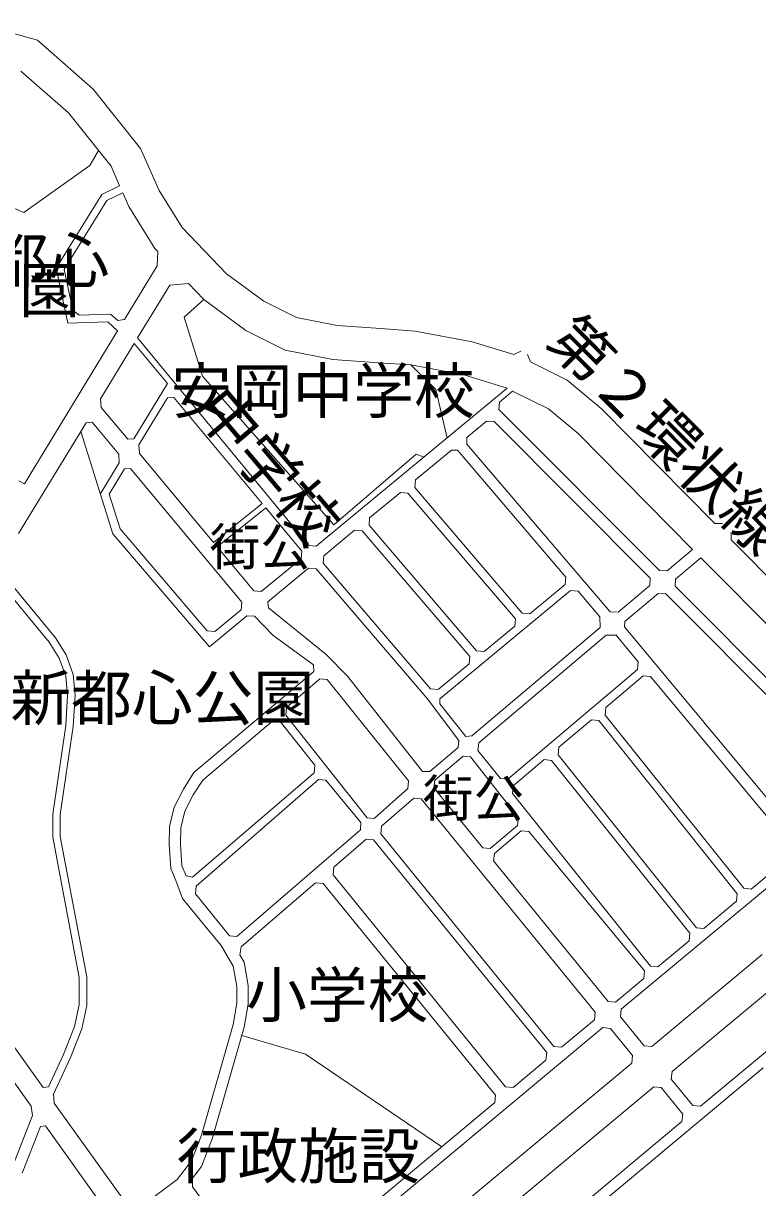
# Model space of a CAD drawing. Units: millimetres on the paper, enlarged 500 times, with parts at other scales. Extents: x -287378 to 159522, y -165011 to 67197.
# Drawn here: x 63787 to 81919, y -128439 to -99698 of the extents above; entities that cross this region are included whole.
import ezdxf
from ezdxf.enums import TextEntityAlignment as Align

# ---------------------------------------------------------------- set-up
doc = ezdxf.new("R2010")
doc.units = ezdxf.units.MM
doc.header["$LTSCALE"] = 500
doc.layers.add('5-1__ﾞﾘｯﾄﾞ_y', color=7, linetype='Continuous', lineweight=9)
doc.styles.add('ＭＳ ゴシック', font='')
doc.styles.get('ＭＳ ゴシック').set_extended_font_data('MS Gothic')

msp = doc.modelspace()

# ---------------------------------------------------------------- linework, layer by layer
at = {"layer": '5-1__ﾞﾘｯﾄﾞ_y'}
for p, q in [((62650.5, -99698.2), (64141.1, -100118.1)), ((63727.5, -100878.2), (64901.3, -101911.8)), ((64901.3, -101911.8), (65952.4, -103225.7)), ((66680.6, -102785.2), (67138.2, -103828.6)), ((65952.4, -103225.7), (66165.4, -103711.3)), ((65852.8, -104072.2), (66240.8, -103883.2)), ((66240.8, -103883.2), (66390.4, -104224.3)), ((67138.2, -103828.6), (67707.5, -104736.4)), ((63321.9, -104165.1), (63801.4, -104370.2)), ((65852.8, -104072.2), (64796.5, -105774.8)), ((66390.4, -104224.3), (67038.6, -105257.9)), ((67707.5, -104736.4), (68805.9, -105882.5)), ((67038.6, -105257.9), (67106.1, -105328.4)), ((67089.3, -105686.5), (67106.1, -105328.4)), ((64597.6, -105739.8), (64882.9, -107099.2)), ((67089.3, -105686.5), (66283.9, -107010.2)), ((64796.5, -105774.8), (65007.1, -106778.1)), ((68805.9, -105882.5), (69722.6, -106555.8)), ((67404.6, -106159.6), (66610.6, -107464.5)), ((67404.6, -106159.6), (67868.5, -106123.9)), ((67868.5, -106123.9), (68247.4, -106519.2)), ((68247.4, -106519.2), (67756.9, -106952.8)), ((68247.4, -106519.2), (69281.1, -107278.3)), ((65165.2, -106902.1), (65007.1, -106778.1)), ((65165.2, -106902.1), (65942.4, -106875.7)), ((65942.4, -106875.7), (66118.3, -107034.4)), ((64882.9, -107099.2), (65873.1, -107065.7)), ((65873.1, -107065.7), (66116.5, -107285.4)), ((66118.3, -107034.4), (66283.9, -107010.2)), ((67756.9, -106952.8), (68212.4, -108406.9)), ((71539.2, -107160.8), (72612.5, -107235.4)), ((66116.5, -107285.4), (63818.1, -111062.8)), ((66610.6, -107464.5), (70834.1, -112588.1)), ((69281.1, -107278.3), (70252.2, -107763.9)), ((72612.5, -107235.4), (73463, -107293.5)), ((73463, -107293.5), (74866.7, -107558.4)), ((66526, -107603.6), (65696.3, -108967.3)), ((67347.7, -108591.3), (66526, -107603.6)), ((70252.2, -107763.9), (71426.8, -107998.8)), ((74866.7, -107558.4), (75896.9, -107874.7)), ((71426.8, -107998.8), (72554.5, -108077.1)), ((75896.9, -107874.7), (76066.9, -107789.8)), ((76235.1, -107873.2), (76308.2, -108055)), ((76308.2, -108055), (77217.5, -108506.1)), ((72554.5, -108077.1), (73355.7, -108131.9)), ((73355.7, -108131.9), (74664, -108378.8)), ((73355.7, -108131.9), (73973.2, -108738.8)), ((67347.7, -108591.3), (66518, -109955)), ((68212.4, -108406.9), (71453.4, -112081.5)), ((74664, -108378.8), (75736.3, -108708.1)), ((77217.5, -108506.1), (78057.5, -109204.6)), ((68137.7, -109317.1), (68631.3, -108881.8)), ((75736.3, -108708.1), (71018.7, -112605.8)), ((73973.2, -108738.8), (74250, -109936.1)), ((75540, -109050.4), (75868.7, -108778.9)), ((75868.7, -108778.9), (76754, -109218.1)), ((65712, -109180.3), (65696.3, -108967.3)), ((66365.8, -109966.3), (65712, -109180.3)), ((67349.6, -108944.1), (66643, -110105.4)), ((67349.6, -108944.1), (67501.7, -108932.9)), ((69680.5, -111552.2), (67501.7, -108932.9)), ((75531.5, -109227), (75540, -109050.4)), ((75531.5, -109227), (79491.6, -113203.9)), ((76754, -109218.1), (77486.4, -109827)), ((65336.3, -109558.8), (63671.5, -112295)), ((65997.6, -112298.5), (65204.1, -109776.3)), ((65488.5, -109547.6), (65336.3, -109558.8)), ((66142.3, -110333.6), (65488.5, -109547.6)), ((75222.2, -109520.6), (74734.1, -109923.8)), ((75222.2, -109520.6), (75416, -109530)), ((75416, -109530), (79265.1, -113395.4)), ((66365.8, -109966.3), (66518, -109955)), ((77486.4, -109827), (80309.4, -112683.7)), ((66158, -110546.6), (66142.3, -110333.6)), ((66658.7, -110318.4), (66643, -110105.4)), ((68485.6, -112514.5), (66658.7, -110318.4)), ((74360.3, -110232.7), (73467.6, -110970.2)), ((74360.3, -110232.7), (74506.2, -110234.9)), ((77183.7, -113365.9), (74506.2, -110234.9)), ((66158, -110546.6), (65688.9, -111317.5)), ((66283.1, -110696.9), (65904.5, -111319.2)), ((66283.1, -110696.9), (66435.2, -110685.7)), ((69184, -113990.2), (66435.2, -110685.7)), ((63679.8, -110991), (63818.1, -111062.8)), ((73451.8, -111153.6), (73467.6, -110970.2)), ((76105.5, -114256.7), (73451.8, -111153.6)), ((65904.5, -111319.2), (66174.7, -112178.2)), ((73096.9, -111276.5), (72338.2, -111903.4)), ((73096.9, -111276.5), (73283.4, -111292.7)), ((75937.2, -114395.8), (73283.4, -111292.7)), ((68485.6, -112514.5), (69680.5, -111552.2)), ((68576.3, -112623.6), (69771.2, -111661.3)), ((69771.2, -111661.3), (70661.1, -112731)), ((72322.3, -112086.8), (72338.2, -111903.4)), ((74976, -115189.9), (72322.3, -112086.8)), ((68382.5, -115087.4), (65997.6, -112298.5)), ((68328.7, -114696.9), (66174.7, -112178.2)), ((71967.5, -112209.7), (71202.9, -112841.4)), ((71967.5, -112209.7), (72153.9, -112225.9)), ((74807.7, -115329), (72153.9, -112225.9)), ((81261, -112259.2), (81260.3, -112444.8)), ((68576.3, -112623.6), (69478.5, -113708.2)), ((71018.7, -112605.8), (70834.1, -112588.1)), ((85580.6, -116797), (81260.3, -112444.8)), ((69663.6, -113725.5), (70643.9, -112915.5)), ((70661.1, -112731), (70643.9, -112915.5)), ((71187, -113024.8), (71202.9, -112841.4)), ((79684.5, -113212.1), (80309.4, -112683.7)), ((79888, -113416.7), (80516.8, -112893.5)), ((80516.8, -112893.5), (85273.9, -117685.6)), ((70832.2, -113147.7), (69823.6, -113981)), ((70832.2, -113147.7), (71018.7, -113163.8)), ((71018.7, -113163.8), (73757.7, -116366.7)), ((73840.8, -116127.9), (71187, -113024.8)), ((79684.5, -113212.1), (79491.6, -113203.9)), ((63304.9, -113316.2), (64579.8, -114867.7)), ((77167.8, -113549.2), (77183.7, -113365.9)), ((79257.5, -113573.1), (79265.1, -113395.4)), ((79888, -113416.7), (79879.7, -113593.7)), ((63266.8, -113565.1), (64427.5, -114977.7)), ((69663.6, -113725.5), (69478.5, -113708.2)), ((74074.1, -116371.3), (77298.5, -113702)), ((77167.8, -113549.2), (76292, -114272.9)), ((77298.5, -113702), (77484.9, -113718.1)), ((78024.7, -114349.3), (77484.9, -113718.1)), ((78474.9, -114234.8), (79257.5, -113573.1)), ((78634.7, -114459.7), (79458.1, -113774.5)), ((79458.1, -113774.5), (79651.6, -113783.5)), ((79651.6, -113783.5), (83764.1, -117913.3)), ((79879.7, -113593.7), (84189.7, -117921.8)), ((69168.2, -114173.6), (69184, -113990.2)), ((69823.6, -113981), (69837, -114127.5)), ((69305.8, -114324.6), (68382.5, -115087.4)), ((69168.2, -114173.6), (68515.2, -114713.1)), ((69305.8, -114324.6), (69498.5, -114335)), ((69498.5, -114335), (69951.2, -114799.9)), ((76105.5, -114256.7), (76292, -114272.9)), ((78024.7, -114349.3), (78030.2, -114610.8)), ((78447.1, -114233.5), (78276.2, -114225.4)), ((74863.2, -117288.5), (78030.2, -114610.8)), ((75921.3, -114579.1), (75162.5, -115206.1)), ((75921.3, -114579.1), (75937.2, -114395.8)), ((78634.7, -114459.7), (78632.4, -114599.2)), ((78632.4, -114599.2), (82920, -119752.3)), ((68328.7, -114696.9), (68515.2, -114713.1)), ((69951.2, -114799.9), (70954.4, -115534.6)), ((75031.3, -117462.2), (78175.6, -114803.6)), ((78175.6, -114803.6), (78425.5, -114803.6)), ((78425.5, -114803.6), (78971.1, -115459.4)), ((64427.5, -114977.7), (64675.9, -115370.9)), ((74976, -115189.9), (75162.5, -115206.1)), ((64675.9, -115370.9), (64837.4, -115815.2)), ((70960, -115696.8), (70954.4, -115534.6)), ((74791.8, -115512.3), (74027.2, -116144)), ((74791.8, -115512.3), (74807.7, -115329)), ((78954.9, -115645.1), (78971.1, -115459.4)), ((64837.4, -115815.2), (64878.3, -116285.6)), ((65022.1, -115774.3), (65066.3, -116282.9)), ((70960, -115696.8), (68001.2, -118191.4)), ((75747.3, -118357), (78954.9, -115645.1)), ((78172.5, -116584.6), (79090.7, -115808.3)), ((71289.1, -115896.4), (73294.8, -118397.9)), ((64878.3, -116285.6), (64835.4, -117032.2)), ((65066.3, -116282.9), (65022.1, -117051.3)), ((73757.7, -116366.7), (74537.8, -117404.6)), ((73840.8, -116127.9), (74027.2, -116144)), ((74072.5, -116497.5), (74074.1, -116371.3)), ((70269.1, -116777.3), (70287, -116588.5)), ((78154.3, -116771.8), (78172.5, -116584.6)), ((69948.6, -116917.4), (68215.6, -118378.5)), ((69948.6, -116917.4), (70130.6, -116935.6)), ((70982.4, -118008), (70130.6, -116935.6)), ((72273, -119310.3), (70269.1, -116777.3)), ((77010.2, -117567.3), (77811.2, -116890)), ((77993.5, -116907.8), (77811.2, -116890)), ((77993.5, -116907.8), (81415, -121183.5)), ((78154.3, -116771.8), (81576.8, -121048.7)), ((64835.4, -117032.2), (64513.9, -119215.7)), ((65022.1, -117051.3), (64701.4, -119229.4)), ((74523.5, -117575.7), (74537.8, -117404.6)), ((75031.3, -117462.2), (75013.1, -117649.4)), ((73825.9, -118165.6), (74523.5, -117575.7)), ((73943.7, -118381.7), (74650.7, -117783.9)), ((74650.7, -117783.9), (74831.7, -117802.7)), ((74831.7, -117802.7), (76009.4, -119311.6)), ((77010.2, -117567.3), (76991.9, -117754.5)), ((76991.9, -117754.5), (80407.2, -122022.5)), ((70964.5, -118196.3), (70982.4, -118008)), ((75880, -118522.8), (76648.9, -117872.8)), ((76831.1, -117890.5), (76648.9, -117872.8)), ((76831.1, -117890.5), (80245.4, -122157.2)), ((68001.2, -118191.4), (67740.1, -118603.8)), ((67962.2, -120776.2), (70964.5, -118196.3)), ((68215.6, -118378.5), (67984.3, -118743.7)), ((71074.7, -118367.3), (68055.7, -120996.4)), ((71257.7, -118382), (71074.7, -118367.3)), ((72124.3, -119421.9), (71257.7, -118382)), ((73294.8, -118397.9), (73279, -118587.7)), ((73943.7, -118381.7), (73926.4, -118568.2)), ((67740.1, -118603.8), (67511.6, -119047.3)), ((73279, -118587.7), (72452.3, -119325.8)), ((73926.4, -118568.2), (75131.9, -120047.2)), ((75880, -118522.8), (75861.8, -118710.1)), ((67984.3, -118743.7), (67777.4, -119145.4)), ((72627.3, -119515.7), (73429.7, -118824.4)), ((73429.7, -118824.4), (73612.1, -118840.5)), ((73612.1, -118840.5), (77904.1, -124106.6)), ((75861.8, -118710.1), (79270.1, -122969.3)), ((64513.9, -119215.7), (64513.9, -119788.6)), ((67511.6, -119047.3), (67399.8, -119522.5)), ((67777.4, -119145.4), (67680, -119559.3)), ((67399.8, -119522.5), (67386.3, -119966.3)), ((67680, -119559.3), (67667.9, -119961)), ((72108.9, -119608.4), (72124.3, -119421.9)), ((72452.3, -119325.8), (72273, -119310.3)), ((72627.3, -119515.7), (72610.8, -119703.1)), ((75315.4, -120064.6), (75989.6, -119499.4)), ((75989.6, -119499.4), (76009.4, -119311.6)), ((64513.9, -119788.6), (65166.3, -123254.8)), ((69057.6, -122236.9), (72108.9, -119608.4)), ((71450.1, -120529.7), (72250.7, -119840.1)), ((72433, -119856.2), (72250.7, -119840.1)), ((72610.8, -119703.1), (76888.8, -124951.9)), ((67386.3, -119966.3), (67427.1, -120564)), ((67667.9, -119961), (67704.4, -120496.6)), ((72433, -119856.2), (76708.6, -125102)), ((75315.4, -120064.6), (75131.9, -120047.2)), ((75416.7, -120189), (75399.1, -120375)), ((75399.1, -120375), (78223.6, -123840.6)), ((78548.9, -124031.9), (82886.2, -120420.6)), ((81759.7, -121067.2), (82767.9, -120227.8)), ((67427.1, -120564), (67552.4, -120853.2)), ((71433.6, -120717.1), (71450.1, -120529.7)), ((67552.4, -120853.2), (67719.8, -121302.4)), ((68055.7, -120996.4), (68039.2, -121184.7)), ((69167.3, -122496.1), (71004.5, -120913.6)), ((71004.5, -120913.6), (71186.8, -120929.7)), ((71186.8, -120929.7), (75445, -126154.1)), ((71433.6, -120717.1), (75695.2, -125945.8)), ((68039.2, -121184.7), (68875.7, -122220.4)), ((81415, -121183.5), (81396.1, -121369.9)), ((81759.7, -121067.2), (81576.8, -121048.7)), ((68239.4, -121932.7), (67719.8, -121302.4)), ((80590.1, -122041), (81396.1, -121369.9)), ((68670.6, -122460.6), (68239.4, -121932.7)), ((80590.1, -122041), (80407.2, -122022.5)), ((68875.7, -122220.4), (69057.6, -122236.9)), ((79453, -122987.8), (80226.6, -122343.7)), ((80245.4, -122157.2), (80226.6, -122343.7)), ((69167.3, -122496.1), (69134.3, -122695)), ((69237.5, -122870.7), (69134.3, -122695)), ((79301.3, -124955), (82032.5, -122681)), ((79804.2, -125572), (83316.3, -122647.8)), ((69338.9, -123450.6), (69237.5, -122870.7)), ((79453, -122987.8), (79270.1, -122969.3)), ((80503.1, -126429.6), (84941.6, -122734.1)), ((65166.3, -123254.8), (65166.3, -123925.2)), ((78407.4, -123858.3), (79107.9, -123275.1)), ((69057.6, -123884.1), (69057.6, -123475)), ((69338.9, -123907.4), (69338.9, -123450.6)), ((62628.6, -123668.4), (64275, -125964.3)), ((78223.6, -123840.6), (78407.4, -123858.3)), ((62219.8, -123964.4), (63984.2, -126424.8)), ((65166.3, -123925.2), (65051.9, -124463.1)), ((68969.2, -124414.8), (69057.6, -123884.1)), ((69243.9, -124477), (69338.9, -123907.4)), ((77886.2, -124292.3), (77904.1, -124106.6)), ((78548.9, -124031.9), (78531, -124217.6)), ((68184.2, -127142.9), (68969.2, -124414.8)), ((77886.2, -124292.3), (77072.6, -124969.7)), ((78531, -124217.6), (79117.5, -124937.3)), ((65051.9, -124463.1), (64783.3, -125150.6)), ((65232.2, -124517.1), (64955.7, -125224.7)), ((68451, -127232.6), (69243.9, -124477)), ((72873.9, -128837.3), (78097.6, -124488.1)), ((78097.6, -124488.1), (78281.4, -124505.8)), ((78281.4, -124505.8), (78828.9, -125177.6)), ((76888.8, -124951.9), (77072.6, -124969.7)), ((79301.3, -124955), (79117.5, -124937.3)), ((64532.4, -126126.7), (64955.7, -125224.7)), ((76690.7, -125287.7), (75879, -125963.5)), ((76690.7, -125287.7), (76708.6, -125102)), ((78828.9, -125177.6), (78810.9, -125363.3)), ((73584, -129715.3), (78810.9, -125363.3)), ((76891.7, -129782.3), (82055, -125483.3)), ((79804.2, -125572), (79786.2, -125757.8)), ((79786.2, -125757.8), (80319.3, -126411.8)), ((64532.4, -126126.7), (64553.1, -126352.1)), ((74084.6, -130334.2), (79350.5, -125949.8)), ((75445, -126154.1), (75427, -126339.8)), ((75695.2, -125945.8), (75879, -125963.5)), ((79534.3, -125967.5), (79350.5, -125949.8)), ((79534.3, -125967.5), (80067.4, -126621.6)), ((64012.9, -126653.7), (63984.2, -126424.8)), ((64553.1, -126352.1), (66415.6, -128949.4)), ((75427, -126339.8), (70021, -130840.8)), ((80319.3, -126411.8), (80503.1, -126429.6)), ((64012.9, -126653.7), (63510.7, -127939.6)), ((80067.4, -126621.6), (80049.5, -126807.3)), ((64210.1, -126928.5), (63761.1, -128083.3)), ((64334.2, -126912.9), (64210.1, -126928.5)), ((64334.2, -126912.9), (67986.8, -132006.3)), ((80049.5, -126807.3), (74780.4, -131194.4)), ((68188.9, -127911.7), (68451, -127232.6)), ((67966.1, -128204.1), (68188.9, -127911.7)), ((66597.7, -128977.1), (67587.1, -128237.5)), ((67964.5, -128414.2), (67966.1, -128204.1)), ((67964.5, -128414.2), (69171.7, -130051.4))]:
    msp.add_line(p, q, dxfattribs=at)
for points in [[(64141.1, -100118.1), (65514.2, -101327.2), (66680.6, -102785.2)], [(63801.4, -104370.2), (65433, -103206.2), (65640.6, -102835.9)], [(66165.4, -103711.3), (65722, -103927.3), (64597.6, -105739.8)], [(69722.6, -106555.8), (70528.4, -106958.7), (71539.2, -107160.8)], [(78057.5, -109204.6), (80863.4, -112044), (81049, -112045.1)], [(78276.2, -114225.4), (74734.1, -110083.4), (74734.1, -109923.8)], [(71453.4, -112081.5), (73485.5, -110329.6), (73682.6, -110404.9)], [(69837, -114127.5), (71260.7, -115281.3), (71788.5, -115809), (73641.8, -118165.6), (73825.9, -118165.6)], [(64579.8, -114867.7), (64845.2, -115287.8), (65022.1, -115774.3)], [(79090.7, -115808.3), (79274.8, -115824.4), (82784.8, -120042.9)], [(70287, -116588.5), (71107.7, -115879.7), (71289.1, -115896.4)], [(74072.5, -116497.5), (74715.9, -117298.5), (74863.2, -117288.5)], [(75013.1, -117649.4), (75565.1, -118339.3), (75747.3, -118357)], [(64701.4, -119229.4), (64701.4, -119771.1), (65353.8, -123237.3)], [(75416.7, -120189), (76082.6, -119630.7), (76267, -119647.4)], [(76267, -119647.4), (79124.9, -123090.2), (79107.9, -123275.1)], [(67704.4, -120496.6), (67810.4, -120741.4), (67962.2, -120776.2)], [(69057.6, -123475), (68969.2, -122969.2), (68670.6, -122460.6)], [(65353.8, -123237.3), (65353.8, -123944.9), (65232.2, -124517.1)], [(69185.3, -124680.8), (70757.8, -125141.9), (74118, -127429.7)], [(64275, -125964.3), (64407.2, -125952.1), (64783.3, -125150.6)], [(67587.1, -128237.5), (67940.9, -127773.1), (68184.2, -127142.9)]]:
    msp.add_lwpolyline(points, dxfattribs=at)

# ---------------------------------------------------------------- texts
at = {"layer": '5-1__ﾞﾘｯﾄﾞ_y', "style": 'ＭＳ ゴシック'}
for s, height, p in [('新都心', 1100, (61407.5, -106436.7)), ('公園', 1100, (62182, -107162.4)), ('安岡中学校', 1100, (67432, -109648.6)), ('街公', 916.4, (68390.3, -113352.4)), ('新都心公園', 1100, (63466.4, -117230)), ('街公', 916.4, (73652.1, -119557.3)), ('小学校', 1100, (69287.6, -124561.4)), ('行政施設', 1100, (67573.8, -128540.3))]:
    msp.add_text(s, height=height, dxfattribs=at).set_placement(p, align=Align.BOTTOM_LEFT)
for s, rotation, p in [('第２環状線', 314.79, (76431, -107814.3)), ('中学校', 310.311, (67723.1, -109462.3))]:
    msp.add_text(s, height=1100, rotation=rotation, dxfattribs=at).set_placement(p, align=Align.BOTTOM_LEFT)

doc.saveas('drawing.dxf')
